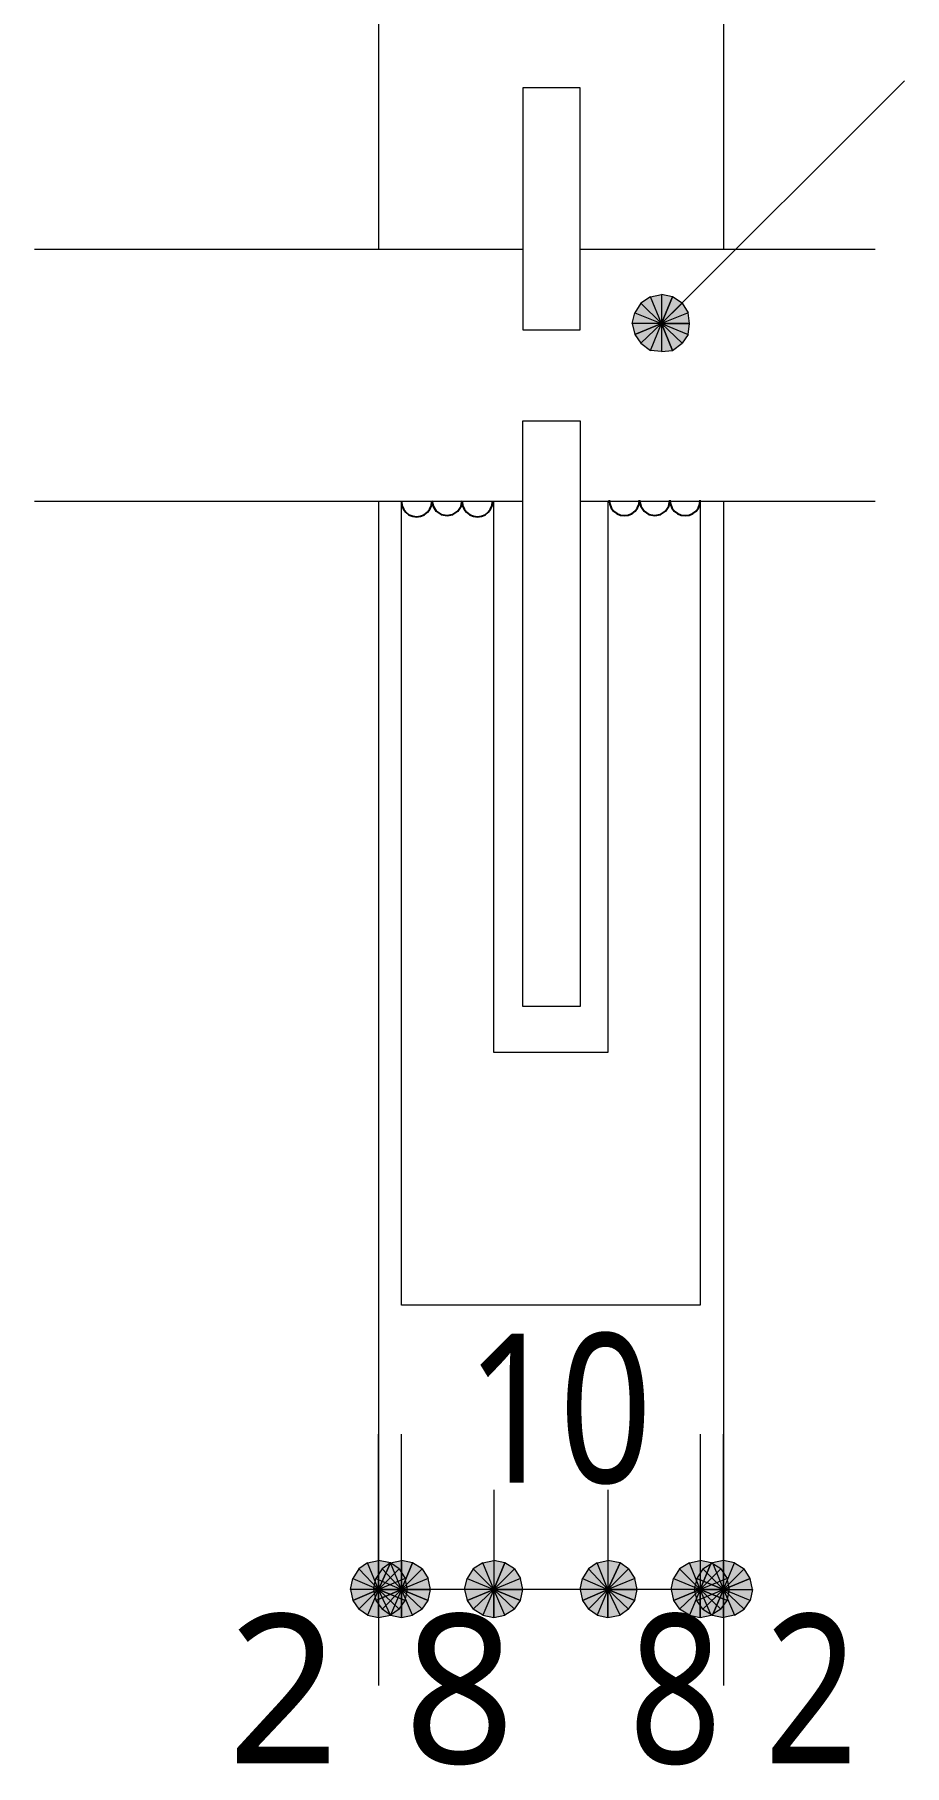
# Model space of a CAD drawing. Header units: millimetres. Extents: x 0 to 420, y 0 to 297.
# Drawn here: x 137.88 to 153.03, y 62.57 to 92.73 of the extents above; entities that cross this region are included whole.
import ezdxf
from ezdxf.enums import TextEntityAlignment as Align

# ---------------------------------------------------------------- set-up
doc = ezdxf.new("R2010")
doc.units = ezdxf.units.MM
doc.styles.add('kst32b', font='NotoSansJP-Variable.ttf')

msp = doc.modelspace()

# ---------------------------------------------------------------- hatches: boundary and pattern name
h = msp.add_hatch(color=7)
h.paths.add_polyline_path([(148.442, 88.053), (148.336, 87.884), (148.802, 87.694), (148.442, 88.053)])
h.paths.add_polyline_path([(148.336, 87.884), (148.802, 87.694), (148.294, 87.694), (148.336, 87.884)])
h.paths.add_polyline_path([(148.802, 87.694), (148.294, 87.694), (148.336, 87.503), (148.802, 87.694)])
h = msp.add_hatch(color=7)
h.paths.add_polyline_path([(148.992, 88.159), (148.802, 88.202), (148.802, 87.694), (148.992, 88.159)])
h.paths.add_polyline_path([(148.802, 88.202), (148.802, 87.694), (148.611, 88.159), (148.802, 88.202)])
h.paths.add_polyline_path([(148.802, 87.694), (148.611, 88.159), (148.442, 88.053), (148.802, 87.694)])
h = msp.add_hatch(color=7)
h.paths.add_polyline_path([(149.288, 87.694), (149.267, 87.884), (148.802, 87.694), (149.288, 87.694)])
h.paths.add_polyline_path([(149.267, 87.884), (148.802, 87.694), (149.162, 88.053), (149.267, 87.884)])
h.paths.add_polyline_path([(148.802, 87.694), (149.162, 88.053), (148.992, 88.159), (148.802, 87.694)])
for points in [[(148.336, 87.503), (148.442, 87.355), (148.802, 87.694), (148.336, 87.503)], [(149.416, 65.828), (149.373, 65.638), (149.881, 65.638), (149.416, 65.828)], [(144.336, 65.447), (144.378, 65.638), (143.87, 65.638), (144.336, 65.447)], [(144.738, 65.447), (144.78, 65.638), (144.272, 65.638), (144.738, 65.447)], [(146.346, 65.447), (146.389, 65.638), (145.881, 65.638), (146.346, 65.447)], [(148.336, 65.447), (148.378, 65.638), (147.87, 65.638), (148.336, 65.447)], [(149.945, 65.447), (149.987, 65.638), (149.479, 65.638), (149.945, 65.447)]]:
    msp.add_hatch(color=7).paths.add_polyline_path(points)
h = msp.add_hatch(color=7)
h.paths.add_polyline_path([(148.442, 87.355), (148.611, 87.228), (148.802, 87.694), (148.442, 87.355)])
h.paths.add_polyline_path([(148.611, 87.228), (148.802, 87.694), (148.802, 87.207), (148.611, 87.228)])
h.paths.add_polyline_path([(148.802, 87.694), (148.802, 87.207), (148.992, 87.228), (148.802, 87.694)])
h = msp.add_hatch(color=7)
h.paths.add_polyline_path([(148.992, 87.228), (149.162, 87.355), (148.802, 87.694), (148.992, 87.228)])
h.paths.add_polyline_path([(149.162, 87.355), (148.802, 87.694), (149.267, 87.503), (149.162, 87.355)])
h.paths.add_polyline_path([(148.802, 87.694), (149.267, 87.503), (149.288, 87.694), (148.802, 87.694)])
h = msp.add_hatch(color=7)
h.paths.add_polyline_path([(144.082, 66.104), (143.87, 66.146), (143.87, 65.638), (144.082, 66.104)])
h.paths.add_polyline_path([(143.87, 66.146), (143.87, 65.638), (143.679, 66.104), (143.87, 66.146)])
h.paths.add_polyline_path([(143.87, 65.638), (143.679, 66.104), (143.531, 65.998), (143.87, 65.638)])
h = msp.add_hatch(color=7)
h.paths.add_polyline_path([(144.378, 65.638), (144.336, 65.828), (143.87, 65.638), (144.378, 65.638)])
h.paths.add_polyline_path([(144.336, 65.828), (143.87, 65.638), (144.23, 65.998), (144.336, 65.828)])
h.paths.add_polyline_path([(143.87, 65.638), (144.23, 65.998), (144.082, 66.104), (143.87, 65.638)])
h = msp.add_hatch(color=7)
h.paths.add_polyline_path([(144.462, 66.104), (144.272, 66.146), (144.272, 65.638), (144.462, 66.104)])
h.paths.add_polyline_path([(144.272, 66.146), (144.272, 65.638), (144.082, 66.104), (144.272, 66.146)])
h.paths.add_polyline_path([(144.272, 65.638), (144.082, 66.104), (143.933, 65.998), (144.272, 65.638)])
h = msp.add_hatch(color=7)
h.paths.add_polyline_path([(144.78, 65.638), (144.738, 65.828), (144.272, 65.638), (144.78, 65.638)])
h.paths.add_polyline_path([(144.738, 65.828), (144.272, 65.638), (144.632, 65.998), (144.738, 65.828)])
h.paths.add_polyline_path([(144.272, 65.638), (144.632, 65.998), (144.462, 66.104), (144.272, 65.638)])
h = msp.add_hatch(color=7)
h.paths.add_polyline_path([(146.071, 66.104), (145.881, 66.146), (145.881, 65.638), (146.071, 66.104)])
h.paths.add_polyline_path([(145.881, 66.146), (145.881, 65.638), (145.69, 66.104), (145.881, 66.146)])
h.paths.add_polyline_path([(145.881, 65.638), (145.69, 66.104), (145.521, 65.998), (145.881, 65.638)])
h = msp.add_hatch(color=7)
h.paths.add_polyline_path([(146.389, 65.638), (146.346, 65.828), (145.881, 65.638), (146.389, 65.638)])
h.paths.add_polyline_path([(146.346, 65.828), (145.881, 65.638), (146.241, 65.998), (146.346, 65.828)])
h.paths.add_polyline_path([(145.881, 65.638), (146.241, 65.998), (146.071, 66.104), (145.881, 65.638)])
h = msp.add_hatch(color=7)
h.paths.add_polyline_path([(148.082, 66.104), (147.87, 66.146), (147.87, 65.638), (148.082, 66.104)])
h.paths.add_polyline_path([(147.87, 66.146), (147.87, 65.638), (147.68, 66.104), (147.87, 66.146)])
h.paths.add_polyline_path([(147.87, 65.638), (147.68, 66.104), (147.532, 65.998), (147.87, 65.638)])
h = msp.add_hatch(color=7)
h.paths.add_polyline_path([(148.378, 65.638), (148.336, 65.828), (147.87, 65.638), (148.378, 65.638)])
h.paths.add_polyline_path([(148.336, 65.828), (147.87, 65.638), (148.23, 65.998), (148.336, 65.828)])
h.paths.add_polyline_path([(147.87, 65.638), (148.23, 65.998), (148.082, 66.104), (147.87, 65.638)])
h = msp.add_hatch(color=7)
h.paths.add_polyline_path([(149.67, 66.104), (149.479, 66.146), (149.479, 65.638), (149.67, 66.104)])
h.paths.add_polyline_path([(149.479, 66.146), (149.479, 65.638), (149.288, 66.104), (149.479, 66.146)])
h.paths.add_polyline_path([(149.479, 65.638), (149.288, 66.104), (149.119, 65.998), (149.479, 65.638)])
h = msp.add_hatch(color=7)
h.paths.add_polyline_path([(149.881, 66.146), (149.691, 66.104), (149.881, 65.638), (149.881, 66.146)])
h.paths.add_polyline_path([(149.691, 66.104), (149.881, 65.638), (149.521, 65.998), (149.691, 66.104)])
h.paths.add_polyline_path([(149.881, 65.638), (149.521, 65.998), (149.416, 65.828), (149.881, 65.638)])
h = msp.add_hatch(color=7)
h.paths.add_polyline_path([(149.987, 65.638), (149.945, 65.828), (149.479, 65.638), (149.987, 65.638)])
h.paths.add_polyline_path([(149.945, 65.828), (149.479, 65.638), (149.839, 65.998), (149.945, 65.828)])
h.paths.add_polyline_path([(149.479, 65.638), (149.839, 65.998), (149.67, 66.104), (149.479, 65.638)])
h = msp.add_hatch(color=7)
h.paths.add_polyline_path([(150.347, 65.828), (150.241, 65.998), (149.881, 65.638), (150.347, 65.828)])
h.paths.add_polyline_path([(150.241, 65.998), (149.881, 65.638), (150.072, 66.104), (150.241, 65.998)])
h.paths.add_polyline_path([(149.881, 65.638), (150.072, 66.104), (149.881, 66.146), (149.881, 65.638)])
h = msp.add_hatch(color=7)
h.paths.add_polyline_path([(143.531, 65.998), (143.425, 65.828), (143.87, 65.638), (143.531, 65.998)])
h.paths.add_polyline_path([(143.425, 65.828), (143.87, 65.638), (143.383, 65.638), (143.425, 65.828)])
h.paths.add_polyline_path([(143.87, 65.638), (143.383, 65.638), (143.425, 65.447), (143.87, 65.638)])
h = msp.add_hatch(color=7)
h.paths.add_polyline_path([(143.933, 65.998), (143.828, 65.828), (144.272, 65.638), (143.933, 65.998)])
h.paths.add_polyline_path([(143.828, 65.828), (144.272, 65.638), (143.785, 65.638), (143.828, 65.828)])
h.paths.add_polyline_path([(144.272, 65.638), (143.785, 65.638), (143.828, 65.447), (144.272, 65.638)])
h = msp.add_hatch(color=7)
h.paths.add_polyline_path([(145.521, 65.998), (145.415, 65.828), (145.881, 65.638), (145.521, 65.998)])
h.paths.add_polyline_path([(145.415, 65.828), (145.881, 65.638), (145.373, 65.638), (145.415, 65.828)])
h.paths.add_polyline_path([(145.881, 65.638), (145.373, 65.638), (145.415, 65.447), (145.881, 65.638)])
h = msp.add_hatch(color=7)
h.paths.add_polyline_path([(147.532, 65.998), (147.426, 65.828), (147.87, 65.638), (147.532, 65.998)])
h.paths.add_polyline_path([(147.426, 65.828), (147.87, 65.638), (147.384, 65.638), (147.426, 65.828)])
h.paths.add_polyline_path([(147.87, 65.638), (147.384, 65.638), (147.426, 65.447), (147.87, 65.638)])
h = msp.add_hatch(color=7)
h.paths.add_polyline_path([(149.119, 65.998), (149.013, 65.828), (149.479, 65.638), (149.119, 65.998)])
h.paths.add_polyline_path([(149.013, 65.828), (149.479, 65.638), (148.971, 65.638), (149.013, 65.828)])
h.paths.add_polyline_path([(149.479, 65.638), (148.971, 65.638), (149.013, 65.447), (149.479, 65.638)])
h = msp.add_hatch(color=7)
h.paths.add_polyline_path([(150.241, 65.299), (150.347, 65.447), (149.881, 65.638), (150.241, 65.299)])
h.paths.add_polyline_path([(150.347, 65.447), (149.881, 65.638), (150.389, 65.638), (150.347, 65.447)])
h.paths.add_polyline_path([(149.881, 65.638), (150.389, 65.638), (150.347, 65.828), (149.881, 65.638)])
h = msp.add_hatch(color=7)
h.paths.add_polyline_path([(143.425, 65.447), (143.531, 65.299), (143.87, 65.638), (143.425, 65.447)])
h.paths.add_polyline_path([(143.531, 65.299), (143.87, 65.638), (143.679, 65.193), (143.531, 65.299)])
h.paths.add_polyline_path([(143.87, 65.638), (143.679, 65.193), (143.87, 65.151), (143.87, 65.638)])
h = msp.add_hatch(color=7)
h.paths.add_polyline_path([(143.828, 65.447), (143.933, 65.299), (144.272, 65.638), (143.828, 65.447)])
h.paths.add_polyline_path([(143.933, 65.299), (144.272, 65.638), (144.082, 65.193), (143.933, 65.299)])
h.paths.add_polyline_path([(144.272, 65.638), (144.082, 65.193), (144.272, 65.151), (144.272, 65.638)])
h = msp.add_hatch(color=7)
h.paths.add_polyline_path([(143.87, 65.151), (144.082, 65.193), (143.87, 65.638), (143.87, 65.151)])
h.paths.add_polyline_path([(144.082, 65.193), (143.87, 65.638), (144.23, 65.299), (144.082, 65.193)])
h.paths.add_polyline_path([(143.87, 65.638), (144.23, 65.299), (144.336, 65.447), (143.87, 65.638)])
h = msp.add_hatch(color=7)
h.paths.add_polyline_path([(144.272, 65.151), (144.462, 65.193), (144.272, 65.638), (144.272, 65.151)])
h.paths.add_polyline_path([(144.462, 65.193), (144.272, 65.638), (144.632, 65.299), (144.462, 65.193)])
h.paths.add_polyline_path([(144.272, 65.638), (144.632, 65.299), (144.738, 65.447), (144.272, 65.638)])
h = msp.add_hatch(color=7)
h.paths.add_polyline_path([(145.415, 65.447), (145.521, 65.299), (145.881, 65.638), (145.415, 65.447)])
h.paths.add_polyline_path([(145.521, 65.299), (145.881, 65.638), (145.69, 65.193), (145.521, 65.299)])
h.paths.add_polyline_path([(145.881, 65.638), (145.69, 65.193), (145.881, 65.151), (145.881, 65.638)])
h = msp.add_hatch(color=7)
h.paths.add_polyline_path([(145.881, 65.151), (146.071, 65.193), (145.881, 65.638), (145.881, 65.151)])
h.paths.add_polyline_path([(146.071, 65.193), (145.881, 65.638), (146.241, 65.299), (146.071, 65.193)])
h.paths.add_polyline_path([(145.881, 65.638), (146.241, 65.299), (146.346, 65.447), (145.881, 65.638)])
h = msp.add_hatch(color=7)
h.paths.add_polyline_path([(147.426, 65.447), (147.532, 65.299), (147.87, 65.638), (147.426, 65.447)])
h.paths.add_polyline_path([(147.532, 65.299), (147.87, 65.638), (147.68, 65.193), (147.532, 65.299)])
h.paths.add_polyline_path([(147.87, 65.638), (147.68, 65.193), (147.87, 65.151), (147.87, 65.638)])
h = msp.add_hatch(color=7)
h.paths.add_polyline_path([(147.87, 65.151), (148.082, 65.193), (147.87, 65.638), (147.87, 65.151)])
h.paths.add_polyline_path([(148.082, 65.193), (147.87, 65.638), (148.23, 65.299), (148.082, 65.193)])
h.paths.add_polyline_path([(147.87, 65.638), (148.23, 65.299), (148.336, 65.447), (147.87, 65.638)])
h = msp.add_hatch(color=7)
h.paths.add_polyline_path([(149.013, 65.447), (149.119, 65.299), (149.479, 65.638), (149.013, 65.447)])
h.paths.add_polyline_path([(149.119, 65.299), (149.479, 65.638), (149.288, 65.193), (149.119, 65.299)])
h.paths.add_polyline_path([(149.479, 65.638), (149.288, 65.193), (149.479, 65.151), (149.479, 65.638)])
h = msp.add_hatch(color=7)
h.paths.add_polyline_path([(149.373, 65.638), (149.416, 65.447), (149.881, 65.638), (149.373, 65.638)])
h.paths.add_polyline_path([(149.416, 65.447), (149.881, 65.638), (149.521, 65.299), (149.416, 65.447)])
h.paths.add_polyline_path([(149.881, 65.638), (149.521, 65.299), (149.691, 65.193), (149.881, 65.638)])
h = msp.add_hatch(color=7)
h.paths.add_polyline_path([(149.479, 65.151), (149.67, 65.193), (149.479, 65.638), (149.479, 65.151)])
h.paths.add_polyline_path([(149.67, 65.193), (149.479, 65.638), (149.839, 65.299), (149.67, 65.193)])
h.paths.add_polyline_path([(149.479, 65.638), (149.839, 65.299), (149.945, 65.447), (149.479, 65.638)])
h = msp.add_hatch(color=7)
h.paths.add_polyline_path([(149.691, 65.193), (149.881, 65.151), (149.881, 65.638), (149.691, 65.193)])
h.paths.add_polyline_path([(149.881, 65.151), (149.881, 65.638), (150.072, 65.193), (149.881, 65.151)])
h.paths.add_polyline_path([(149.881, 65.638), (150.072, 65.193), (150.241, 65.299), (149.881, 65.638)])

# ---------------------------------------------------------------- linework, layer by layer
at = {"lineweight": 13}
for points in [[(143.87, 103.971), (143.87, 88.985)], [(149.881, 103.971), (149.881, 88.985)], [(148.802, 87.694), (153.035, 91.927)], [(146.389, 88.985), (137.88, 88.985)], [(152.527, 88.985), (147.384, 88.985)], [(137.88, 84.603), (146.389, 84.603)], [(143.87, 84.603), (143.87, 63.966)], [(149.479, 84.603), (149.479, 70.591), (144.272, 70.591), (144.272, 84.603)], [(147.87, 84.603), (147.87, 74.994), (145.881, 74.994), (145.881, 84.603)], [(147.384, 84.603), (152.527, 84.603)], [(149.881, 84.603), (149.881, 63.966)], [(143.87, 65.638), (143.87, 68.347)], [(145.881, 67.373), (145.881, 65.638), (144.272, 65.638), (144.272, 68.347)], [(149.479, 68.347), (149.479, 65.638), (147.87, 65.638)], [(149.881, 65.638), (149.881, 68.347)], [(147.87, 67.373), (147.87, 65.638), (145.881, 65.638)], [(144.272, 65.638), (143.87, 65.638)], [(149.479, 65.638), (149.881, 65.638)]]:
    msp.add_lwpolyline(points, dxfattribs=at)
for points in [[(146.389, 91.8), (146.389, 87.588), (147.384, 87.588), (147.384, 91.8)], [(146.389, 86), (147.384, 86), (147.384, 75.798), (146.389, 75.798)]]:
    msp.add_lwpolyline(points, close=True, dxfattribs=at)
at = {"lineweight": 0}
for points in [[(148.442, 88.053), (148.336, 87.884), (148.802, 87.694)], [(148.802, 87.694), (148.611, 88.159), (148.442, 88.053)], [(148.802, 88.202), (148.802, 87.694), (148.611, 88.159)], [(148.992, 88.159), (148.802, 88.202), (148.802, 87.694)], [(148.802, 87.694), (149.162, 88.053), (148.992, 88.159)], [(149.267, 87.884), (148.802, 87.694), (149.162, 88.053)], [(148.336, 87.884), (148.802, 87.694), (148.294, 87.694)], [(149.288, 87.694), (149.267, 87.884), (148.802, 87.694)], [(148.802, 87.694), (148.294, 87.694), (148.336, 87.503)], [(148.336, 87.503), (148.442, 87.355), (148.802, 87.694)], [(148.442, 87.355), (148.611, 87.228), (148.802, 87.694)], [(148.611, 87.228), (148.802, 87.694), (148.802, 87.207)], [(148.802, 87.694), (148.802, 87.207), (148.992, 87.228)], [(148.992, 87.228), (149.162, 87.355), (148.802, 87.694)], [(149.162, 87.355), (148.802, 87.694), (149.267, 87.503)], [(148.802, 87.694), (149.267, 87.503), (149.288, 87.694)], [(143.87, 65.638), (143.679, 66.104), (143.531, 65.998)], [(143.87, 66.146), (143.87, 65.638), (143.679, 66.104)], [(144.082, 66.104), (143.87, 66.146), (143.87, 65.638)], [(143.87, 65.638), (144.23, 65.998), (144.082, 66.104)], [(144.272, 65.638), (144.082, 66.104), (143.933, 65.998)], [(144.272, 66.146), (144.272, 65.638), (144.082, 66.104)], [(144.462, 66.104), (144.272, 66.146), (144.272, 65.638)], [(144.272, 65.638), (144.632, 65.998), (144.462, 66.104)], [(145.881, 65.638), (145.69, 66.104), (145.521, 65.998)], [(145.881, 66.146), (145.881, 65.638), (145.69, 66.104)], [(146.071, 66.104), (145.881, 66.146), (145.881, 65.638)], [(145.881, 65.638), (146.241, 65.998), (146.071, 66.104)], [(147.87, 65.638), (147.68, 66.104), (147.532, 65.998)], [(147.87, 66.146), (147.87, 65.638), (147.68, 66.104)], [(148.082, 66.104), (147.87, 66.146), (147.87, 65.638)], [(147.87, 65.638), (148.23, 65.998), (148.082, 66.104)], [(149.479, 65.638), (149.288, 66.104), (149.119, 65.998)], [(149.479, 66.146), (149.479, 65.638), (149.288, 66.104)], [(149.67, 66.104), (149.479, 66.146), (149.479, 65.638)], [(149.479, 65.638), (149.839, 65.998), (149.67, 66.104)], [(149.691, 66.104), (149.881, 65.638), (149.521, 65.998)], [(149.881, 66.146), (149.691, 66.104), (149.881, 65.638)], [(149.881, 65.638), (150.072, 66.104), (149.881, 66.146)], [(150.241, 65.998), (149.881, 65.638), (150.072, 66.104)], [(143.425, 65.828), (143.87, 65.638), (143.383, 65.638)], [(143.531, 65.998), (143.425, 65.828), (143.87, 65.638)], [(143.828, 65.828), (144.272, 65.638), (143.785, 65.638)], [(143.933, 65.998), (143.828, 65.828), (144.272, 65.638)], [(144.336, 65.828), (143.87, 65.638), (144.23, 65.998)], [(144.378, 65.638), (144.336, 65.828), (143.87, 65.638)], [(144.738, 65.828), (144.272, 65.638), (144.632, 65.998)], [(144.78, 65.638), (144.738, 65.828), (144.272, 65.638)], [(145.415, 65.828), (145.881, 65.638), (145.373, 65.638)], [(145.521, 65.998), (145.415, 65.828), (145.881, 65.638)], [(146.346, 65.828), (145.881, 65.638), (146.241, 65.998)], [(146.389, 65.638), (146.346, 65.828), (145.881, 65.638)], [(147.426, 65.828), (147.87, 65.638), (147.384, 65.638)], [(147.532, 65.998), (147.426, 65.828), (147.87, 65.638)], [(148.336, 65.828), (147.87, 65.638), (148.23, 65.998)], [(148.378, 65.638), (148.336, 65.828), (147.87, 65.638)], [(149.013, 65.828), (149.479, 65.638), (148.971, 65.638)], [(149.119, 65.998), (149.013, 65.828), (149.479, 65.638)], [(149.416, 65.828), (149.373, 65.638), (149.881, 65.638)], [(149.881, 65.638), (149.521, 65.998), (149.416, 65.828)], [(149.945, 65.828), (149.479, 65.638), (149.839, 65.998)], [(149.987, 65.638), (149.945, 65.828), (149.479, 65.638)], [(150.347, 65.828), (150.241, 65.998), (149.881, 65.638)], [(149.881, 65.638), (150.389, 65.638), (150.347, 65.828)], [(143.87, 65.638), (143.383, 65.638), (143.425, 65.447)], [(143.425, 65.447), (143.531, 65.299), (143.87, 65.638)], [(143.531, 65.299), (143.87, 65.638), (143.679, 65.193)], [(143.87, 65.638), (143.679, 65.193), (143.87, 65.151)], [(144.272, 65.638), (143.785, 65.638), (143.828, 65.447)], [(143.828, 65.447), (143.933, 65.299), (144.272, 65.638)], [(143.87, 65.151), (144.082, 65.193), (143.87, 65.638)], [(144.082, 65.193), (143.87, 65.638), (144.23, 65.299)], [(143.87, 65.638), (144.23, 65.299), (144.336, 65.447)], [(144.336, 65.447), (144.378, 65.638), (143.87, 65.638)], [(143.933, 65.299), (144.272, 65.638), (144.082, 65.193)], [(144.272, 65.638), (144.082, 65.193), (144.272, 65.151)], [(144.272, 65.151), (144.462, 65.193), (144.272, 65.638)], [(144.462, 65.193), (144.272, 65.638), (144.632, 65.299)], [(144.272, 65.638), (144.632, 65.299), (144.738, 65.447)], [(144.738, 65.447), (144.78, 65.638), (144.272, 65.638)], [(145.881, 65.638), (145.373, 65.638), (145.415, 65.447)], [(145.415, 65.447), (145.521, 65.299), (145.881, 65.638)], [(145.521, 65.299), (145.881, 65.638), (145.69, 65.193)], [(145.881, 65.638), (145.69, 65.193), (145.881, 65.151)], [(145.881, 65.151), (146.071, 65.193), (145.881, 65.638)], [(146.071, 65.193), (145.881, 65.638), (146.241, 65.299)], [(145.881, 65.638), (146.241, 65.299), (146.346, 65.447)], [(146.346, 65.447), (146.389, 65.638), (145.881, 65.638)], [(147.87, 65.638), (147.384, 65.638), (147.426, 65.447)], [(147.426, 65.447), (147.532, 65.299), (147.87, 65.638)], [(147.532, 65.299), (147.87, 65.638), (147.68, 65.193)], [(147.87, 65.638), (147.68, 65.193), (147.87, 65.151)], [(147.87, 65.151), (148.082, 65.193), (147.87, 65.638)], [(148.082, 65.193), (147.87, 65.638), (148.23, 65.299)], [(147.87, 65.638), (148.23, 65.299), (148.336, 65.447)], [(148.336, 65.447), (148.378, 65.638), (147.87, 65.638)], [(149.479, 65.638), (148.971, 65.638), (149.013, 65.447)], [(149.013, 65.447), (149.119, 65.299), (149.479, 65.638)], [(149.119, 65.299), (149.479, 65.638), (149.288, 65.193)], [(149.479, 65.638), (149.288, 65.193), (149.479, 65.151)], [(149.373, 65.638), (149.416, 65.447), (149.881, 65.638)], [(149.416, 65.447), (149.881, 65.638), (149.521, 65.299)], [(149.479, 65.151), (149.67, 65.193), (149.479, 65.638)], [(149.67, 65.193), (149.479, 65.638), (149.839, 65.299)], [(149.479, 65.638), (149.839, 65.299), (149.945, 65.447)], [(149.945, 65.447), (149.987, 65.638), (149.479, 65.638)], [(149.881, 65.638), (149.521, 65.299), (149.691, 65.193)], [(149.691, 65.193), (149.881, 65.151), (149.881, 65.638)], [(149.881, 65.151), (149.881, 65.638), (150.072, 65.193)], [(149.881, 65.638), (150.072, 65.193), (150.241, 65.299)], [(150.241, 65.299), (150.347, 65.447), (149.881, 65.638)], [(150.347, 65.447), (149.881, 65.638), (150.389, 65.638)]]:
    msp.add_lwpolyline(points, close=True, dxfattribs=at)
at = {"lineweight": 25}
for points in [[(144.272, 84.596), (144.281, 84.526), (144.306, 84.462), (144.348, 84.407), (144.403, 84.364), (144.468, 84.337), (144.537, 84.328), (144.605, 84.337), (144.67, 84.364), (144.725, 84.407), (144.767, 84.462), (144.793, 84.526), (144.801, 84.596)], [(144.801, 84.614), (144.822, 84.511), (144.879, 84.427), (144.963, 84.37), (145.066, 84.349), (145.169, 84.37), (145.253, 84.427), (145.31, 84.511), (145.33, 84.614)], [(145.33, 84.598), (145.338, 84.528), (145.364, 84.464), (145.405, 84.408), (145.461, 84.364), (145.526, 84.337), (145.595, 84.328), (145.664, 84.337), (145.729, 84.364), (145.784, 84.408), (145.826, 84.464), (145.852, 84.528), (145.859, 84.598)], [(147.892, 84.617), (147.9, 84.547), (147.926, 84.483), (147.968, 84.428), (148.023, 84.385), (148.088, 84.358), (148.156, 84.349), (148.224, 84.358), (148.289, 84.385), (148.345, 84.428), (148.386, 84.483), (148.412, 84.547), (148.421, 84.617)], [(148.421, 84.614), (148.441, 84.511), (148.498, 84.427), (148.582, 84.37), (148.685, 84.349), (148.788, 84.37), (148.872, 84.427), (148.929, 84.511), (148.95, 84.614)], [(148.95, 84.62), (148.958, 84.549), (148.983, 84.485), (149.025, 84.429), (149.08, 84.386), (149.146, 84.358), (149.214, 84.349), (149.283, 84.358), (149.348, 84.386), (149.404, 84.429), (149.445, 84.485), (149.471, 84.549), (149.479, 84.62)]]:
    msp.add_lwpolyline(points, dxfattribs=at)

# ---------------------------------------------------------------- texts
at = {"style": 'kst32b'}
for s, p, p2 in [('10', (145.394, 67.5), (148.642, 67.5)), ('8 2', (148.23, 62.611), (152.225, 62.611))]:
    msp.add_text(s, height=2.5989, dxfattribs=at).set_placement(p, p2, align=Align.FIT)
for s, p in [('2', (141.245, 62.611)), ('8', (144.314, 62.611))]:
    msp.add_text(s, height=2.599, dxfattribs=at).set_placement(p)

doc.saveas('drawing.dxf')
